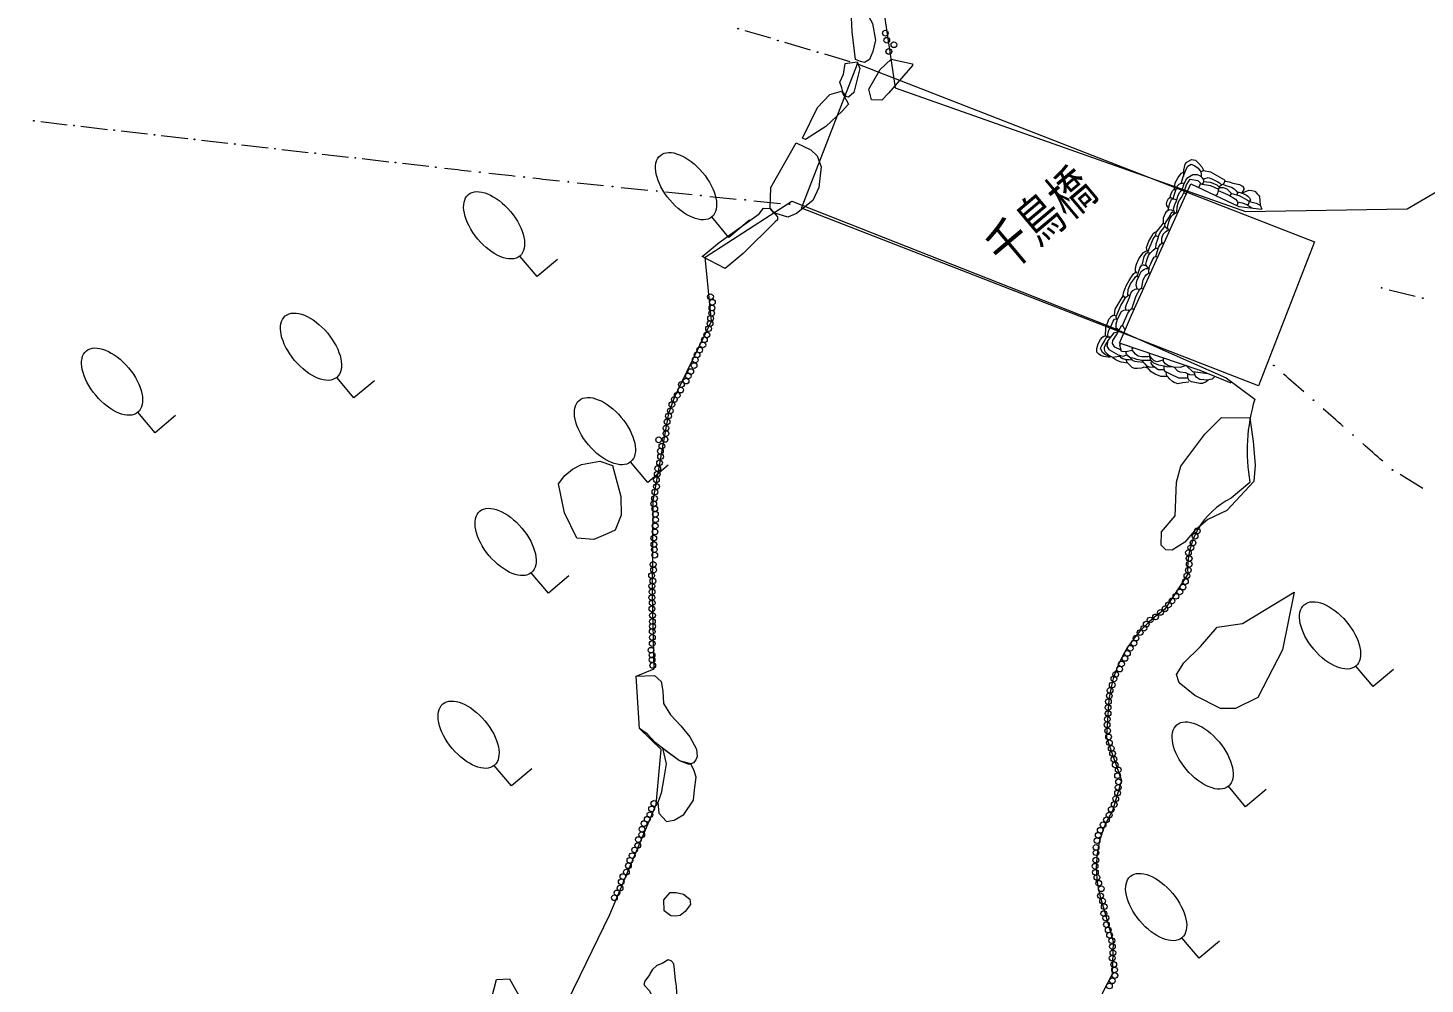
# Model space of a CAD drawing. Header units: metres. Extents: x -10443 to -4073, y -33280 to -26846.
# Drawn here: x -7939.33 to -7913.18, y -29702.25 to -29684.37 of the extents above; entities that cross this region are included whole.
import ezdxf
from ezdxf.enums import TextEntityAlignment as Align

# ---------------------------------------------------------------- set-up
doc = ezdxf.new("R2010")
doc.units = ezdxf.units.M
doc.header["$MEASUREMENT"] = 0
doc.linetypes.add('CONTINUOUS_1', pattern=[0])
doc.linetypes.add('CONTINUOUS_2', pattern=[0])
for name, color, linetype, lineweight in [('園路', 241, 'CONTINUOUS_2', 18), ('木', 254, 'CONTINUOUS_2', 18), ('木材', 241, 'CONTINUOUS_2', 18), ('構造物', 241, 'CONTINUOUS_2', 18), ('石', 241, 'CONTINUOUS_2', 18), ('護岸', 241, 'CONTINUOUS_2', 18)]:
    doc.layers.add(name, color=color, linetype=linetype, lineweight=lineweight)
doc.styles.add('MS Gothic', font='MS Gothic.ttf')

msp = doc.modelspace()

# ---------------------------------------------------------------- hatches: boundary and pattern name
at = {"layer": '園路', "linetype": 'CONTINUOUS_1', "lineweight": 18}
for points in [[(-7926.031, -29684.38, 1), (-7926.046, -29684.38, 1)], [(-7925.286, -29684.6, 1), (-7925.301, -29684.6, 1)], [(-7924.541, -29684.82, 1), (-7924.556, -29684.82, 1)], [(-7923.797, -29685.04, 1), (-7923.812, -29685.04, 1)], [(-7939.212, -29686.106, 1), (-7939.227, -29686.106, 1)], [(-7938.46, -29686.192, 1), (-7938.475, -29686.192, 1)], [(-7937.708, -29686.279, 1), (-7937.723, -29686.279, 1)], [(-7936.956, -29686.365, 1), (-7936.971, -29686.365, 1)], [(-7936.203, -29686.452, 1), (-7936.218, -29686.452, 1)], [(-7935.451, -29686.538, 1), (-7935.466, -29686.538, 1)], [(-7934.699, -29686.625, 1), (-7934.714, -29686.625, 1)], [(-7933.947, -29686.711, 1), (-7933.962, -29686.711, 1)], [(-7933.194, -29686.798, 1), (-7933.209, -29686.798, 1)], [(-7932.442, -29686.884, 1), (-7932.457, -29686.884, 1)], [(-7931.69, -29686.971, 1), (-7931.705, -29686.971, 1)], [(-7930.863, -29687.064, 1), (-7930.878, -29687.064, 1)], [(-7930.036, -29687.155, 1), (-7930.051, -29687.155, 1)], [(-7929.209, -29687.244, 1), (-7929.224, -29687.244, 1)], [(-7928.381, -29687.332, 1), (-7928.396, -29687.332, 1)], [(-7927.554, -29687.418, 1), (-7927.569, -29687.418, 1)], [(-7926.726, -29687.502, 1), (-7926.741, -29687.502, 1)], [(-7925.898, -29687.584, 1), (-7925.913, -29687.584, 1)], [(-7925.07, -29687.665, 1), (-7925.085, -29687.665, 1)], [(-7913.983, -29689.229, 1), (-7913.998, -29689.229, 1)], [(-7913.214, -29689.424, 1), (-7913.229, -29689.424, 1)], [(-7916.002, -29690.683, 1), (-7916.017, -29690.683, 1)], [(-7915.26, -29691.332, 1), (-7915.275, -29691.332, 1)], [(-7914.52, -29691.983, 1), (-7914.535, -29691.983, 1)], [(-7913.781, -29692.636, 1), (-7913.796, -29692.636, 1)]]:
    msp.add_hatch(color=241, dxfattribs=at).paths.add_polyline_path(points, flags=0)

# ---------------------------------------------------------------- linework, layer by layer
at = {"layer": '園路', "color": 1, "linetype": 'CONTINUOUS_1', "lineweight": 18}
for p, q in [((-7925.426, -29684.561), (-7925.906, -29684.419)), ((-7924.681, -29684.781), (-7925.161, -29684.639)), ((-7923.937, -29685.001), (-7924.416, -29684.859)), ((-7939.092, -29686.12), (-7938.595, -29686.178)), ((-7938.34, -29686.207), (-7937.843, -29686.264)), ((-7937.588, -29686.293), (-7937.091, -29686.351)), ((-7936.835, -29686.38), (-7936.339, -29686.437)), ((-7936.083, -29686.466), (-7935.586, -29686.524)), ((-7935.331, -29686.553), (-7934.834, -29686.61)), ((-7934.579, -29686.639), (-7934.082, -29686.697)), ((-7933.826, -29686.726), (-7933.33, -29686.783)), ((-7933.074, -29686.812), (-7932.577, -29686.87)), ((-7932.322, -29686.899), (-7931.825, -29686.956)), ((-7913.848, -29689.265), (-7913.363, -29689.388)), ((-7913.221, -29692.985), (-7913.647, -29692.723))]:
    msp.add_line(p, q, dxfattribs=at)
for centre in [(-7926.038, -29684.38), (-7925.293, -29684.6), (-7924.549, -29684.82), (-7923.804, -29685.04), (-7939.22, -29686.106), (-7938.468, -29686.192), (-7937.715, -29686.279), (-7936.963, -29686.365), (-7936.211, -29686.452), (-7935.459, -29686.538), (-7934.706, -29686.625), (-7933.954, -29686.711), (-7933.202, -29686.798), (-7932.45, -29686.884), (-7931.697, -29686.971), (-7930.871, -29687.064), (-7930.043, -29687.155), (-7929.216, -29687.244), (-7928.389, -29687.332), (-7927.561, -29687.418), (-7926.733, -29687.502), (-7925.905, -29687.584), (-7925.077, -29687.665), (-7913.99, -29689.229), (-7913.221, -29689.424), (-7916.01, -29690.683), (-7915.268, -29691.332), (-7914.527, -29691.983), (-7913.788, -29692.636)]:
    msp.add_circle(centre, 0.0075, dxfattribs=at)
for centre, start, end in [((-7887.669, -29298.956), 263.55064, 263.624), ((-7887.669, -29298.956), 263.67272, 263.74608), ((-7887.669, -29298.956), 263.79481, 263.86817), ((-7887.669, -29298.956), 263.91689, 263.99026), ((-7887.669, -29298.956), 264.03898, 264.11234), ((-7887.669, -29298.956), 264.16107, 264.23443), ((-7887.669, -29298.956), 264.28315, 264.35651), ((-7887.669, -29298.956), 264.40524, 264.4786), ((-8172.688, -29984.98), 48.79691, 48.87027), ((-8172.688, -29984.98), 48.65226, 48.72562), ((-8172.688, -29984.98), 48.5076, 48.58096)]:
    msp.add_arc(centre, 390.505, start, end, dxfattribs=at)
at = {"layer": '木', "color": 1, "linetype": 'CONTINUOUS_1', "lineweight": 18}
for p, q in [((-7926.208, -29688.285), (-7926.529, -29687.902)), ((-7925.825, -29687.963), (-7926.208, -29688.285)), ((-7929.8, -29689.017), (-7930.122, -29688.634)), ((-7929.417, -29688.696), (-7929.8, -29689.017)), ((-7933.228, -29691.287), (-7933.55, -29690.904)), ((-7932.845, -29690.966), (-7933.228, -29691.287)), ((-7936.951, -29691.941), (-7937.273, -29691.558)), ((-7936.568, -29691.619), (-7936.951, -29691.941)), ((-7927.728, -29692.868), (-7928.049, -29692.485)), ((-7927.344, -29692.546), (-7927.728, -29692.868)), ((-7929.586, -29694.941), (-7929.908, -29694.558)), ((-7929.203, -29694.619), (-7929.586, -29694.941)), ((-7914.153, -29696.69), (-7914.475, -29696.307)), ((-7913.77, -29696.368), (-7914.153, -29696.69)), ((-7930.28, -29698.546), (-7930.601, -29698.163)), ((-7929.896, -29698.225), (-7930.28, -29698.546)), ((-7916.539, -29698.937), (-7916.86, -29698.554)), ((-7916.155, -29698.615), (-7916.539, -29698.937)), ((-7917.409, -29701.771), (-7917.73, -29701.388)), ((-7917.026, -29701.45), (-7917.409, -29701.771))]:
    msp.add_line(p, q, dxfattribs=at)
for centre in [(-7927.011, -29687.327), (-7930.604, -29688.059), (-7934.032, -29690.33), (-7937.755, -29690.983), (-7928.531, -29691.91), (-7930.39, -29693.983), (-7914.957, -29695.732), (-7931.083, -29697.589), (-7917.342, -29697.979), (-7918.212, -29700.814)]:
    msp.add_ellipse(centre, major_axis=(-0.482, 0.575), ratio=0.533333, dxfattribs=at)
at = {"layer": '木材', "color": 4, "linetype": 'CONTINUOUS_2', "lineweight": 18}
for centre in [(-7923.281, -29684.465), (-7923.254, -29684.598), (-7923.121, -29684.681), (-7923.216, -29684.807), (-7926.554, -29689.396), (-7926.532, -29689.703), (-7926.527, -29689.606), (-7926.518, -29689.499), (-7926.562, -29689.897), (-7926.552, -29689.8), (-7926.668, -29690.201), (-7926.623, -29690.109), (-7926.589, -29689.993), (-7926.806, -29690.483), (-7926.757, -29690.392), (-7926.698, -29690.298), (-7926.862, -29690.684), (-7926.84, -29690.578), (-7927.01, -29690.973), (-7926.969, -29690.877), (-7926.924, -29690.796), (-7927.176, -29691.239), (-7927.113, -29691.142), (-7927.099, -29691.038), (-7927.306, -29691.528), (-7927.277, -29691.414), (-7927.231, -29691.316), (-7927.367, -29691.736), (-7927.34, -29691.627), (-7927.387, -29691.852), (-7927.387, -29691.956), (-7927.524, -29692.073), (-7927.492, -29692.285), (-7927.464, -29692.193), (-7927.406, -29692.066), (-7927.508, -29692.503), (-7927.489, -29692.388), (-7927.567, -29692.819), (-7927.551, -29692.715), (-7927.542, -29692.611), (-7927.595, -29693.049), (-7927.565, -29692.948), (-7927.616, -29693.27), (-7927.6, -29693.17), (-7927.597, -29693.363), (-7927.586, -29693.466), (-7927.583, -29693.567), (-7927.593, -29693.795), (-7927.59, -29693.683), (-7917.483, -29693.875), (-7917.441, -29693.776), (-7927.617, -29693.912), (-7927.614, -29694.032), (-7927.606, -29694.127), (-7917.563, -29694.091), (-7917.522, -29694), (-7927.627, -29694.404), (-7927.598, -29694.231), (-7917.608, -29694.185), (-7917.594, -29694.293), (-7917.592, -29694.399), (-7927.657, -29694.612), (-7927.619, -29694.507), (-7917.637, -29694.616), (-7917.61, -29694.512), (-7927.652, -29694.809), (-7927.648, -29694.919), (-7927.633, -29694.714), (-7917.768, -29694.918), (-7917.711, -29694.828), (-7917.664, -29694.724), (-7927.652, -29695.025), (-7927.645, -29695.125), (-7917.98, -29695.162), (-7917.916, -29695.087), (-7917.843, -29695.001), (-7927.65, -29695.235), (-7927.64, -29695.357), (-7918.324, -29695.443), (-7918.222, -29695.385), (-7918.131, -29695.302), (-7918.047, -29695.234), (-7927.645, -29695.66), (-7927.641, -29695.473), (-7927.64, -29695.562), (-7918.511, -29695.678), (-7918.443, -29695.599), (-7918.397, -29695.521), (-7927.645, -29695.885), (-7927.641, -29695.769), (-7918.696, -29695.972), (-7918.627, -29695.879), (-7918.589, -29695.781), (-7927.668, -29696.01), (-7927.648, -29696.099), (-7927.647, -29696.187), (-7918.797, -29696.163), (-7918.75, -29696.069), (-7927.635, -29696.294), (-7918.97, -29696.461), (-7918.896, -29696.362), (-7918.861, -29696.266), (-7919.075, -29696.761), (-7919.033, -29696.66), (-7919.003, -29696.546), (-7919.106, -29696.971), (-7919.089, -29696.862), (-7919.112, -29697.082), (-7919.111, -29697.192), (-7919.131, -29697.404), (-7919.126, -29697.301), (-7919.12, -29697.518), (-7919.102, -29697.63), (-7919.086, -29697.739), (-7919.053, -29697.845), (-7919.028, -29697.942), (-7919.003, -29698.048), (-7918.978, -29698.154), (-7918.921, -29698.249), (-7918.935, -29698.356), (-7918.923, -29698.576), (-7918.916, -29698.471), (-7918.968, -29698.788), (-7918.934, -29698.68), (-7927.689, -29699.087), (-7927.656, -29698.979), (-7927.613, -29698.877), (-7919.092, -29699.093), (-7919.053, -29698.987), (-7918.997, -29698.895), (-7927.836, -29699.358), (-7927.797, -29699.253), (-7927.738, -29699.171), (-7919.258, -29699.376), (-7919.206, -29699.276), (-7919.142, -29699.182), (-7927.904, -29699.552), (-7927.841, -29699.461), (-7919.318, -29699.572), (-7919.297, -29699.471), (-7928.02, -29699.852), (-7927.974, -29699.746), (-7927.915, -29699.663), (-7919.337, -29699.698), (-7919.338, -29699.797), (-7928.128, -29700.16), (-7928.09, -29700.042), (-7928.062, -29699.94), (-7919.356, -29700.05), (-7919.348, -29700.164), (-7919.341, -29699.936), (-7928.224, -29700.342), (-7928.194, -29700.244), (-7919.32, -29700.259), (-7919.286, -29700.369), (-7928.353, -29700.64), (-7928.304, -29700.55), (-7928.247, -29700.46), (-7919.254, -29700.604), (-7919.24, -29700.472), (-7919.214, -29700.702), (-7919.191, -29700.937), (-7919.184, -29700.807), (-7919.154, -29701.019), (-7919.143, -29701.141), (-7919.108, -29701.243), (-7919.083, -29701.34), (-7919.042, -29701.443), (-7919.03, -29701.553), (-7919.022, -29701.669), (-7919.035, -29701.769), (-7919.006, -29701.888), (-7918.991, -29701.991), (-7919.032, -29702.193), (-7918.985, -29702.094), (-7919.086, -29702.291)]:
    msp.add_circle(centre, 0.0535, dxfattribs=at)
at = {"layer": '石', "color": 4, "linetype": 'CONTINUOUS_2', "lineweight": 18, "flags": 128}
for points in [[(-7924.052, -29683.72), (-7923.8, -29683.768), (-7923.52, -29684.283), (-7923.467, -29684.593), (-7923.516, -29684.805), (-7923.575, -29684.958), (-7923.671, -29685.015), (-7923.747, -29684.995), (-7923.839, -29684.957), (-7923.905, -29684.442), (-7923.922, -29684.042), (-7924.001, -29683.905), (-7924.059, -29683.826)], [(-7924.033, -29685.03), (-7923.808, -29684.998), (-7923.758, -29685.124), (-7923.874, -29685.574), (-7923.973, -29685.662), (-7924.015, -29685.65), (-7924.075, -29685.562), (-7924.098, -29685.488), (-7924.13, -29685.38), (-7924.062, -29685.233)], [(-7923.225, -29685.589), (-7923.346, -29685.715), (-7923.541, -29685.711), (-7923.593, -29685.515), (-7923.381, -29685.146), (-7923.171, -29684.95), (-7922.776, -29685.041), (-7922.772, -29685.07)], [(-7924.832, -29686.429), (-7924.55, -29685.853), (-7924.32, -29685.614), (-7924.105, -29685.551), (-7923.969, -29685.795), (-7924.089, -29685.925), (-7924.397, -29686.21), (-7924.778, -29686.455)], [(-7925.941, -29688.587), (-7926.281, -29688.868), (-7926.708, -29688.645), (-7926.393, -29688.383), (-7925.641, -29687.843), (-7925.564, -29687.738), (-7925.438, -29687.746), (-7925.3, -29687.901), (-7925.303, -29687.957), (-7925.342, -29687.993)], [(-7918.118, -29694.046), (-7918.115, -29693.794), (-7917.855, -29693.492), (-7917.833, -29692.865), (-7917.748, -29692.567), (-7917.3, -29691.964), (-7916.987, -29691.655), (-7916.456, -29691.662), (-7916.397, -29692.102), (-7916.358, -29692.546), (-7916.385, -29692.855), (-7916.887, -29693.395), (-7917.245, -29693.565), (-7917.497, -29693.776), (-7917.678, -29693.988), (-7917.911, -29694.136), (-7918.034, -29694.132)], [(-7928.736, -29693.937), (-7929.055, -29693.914), (-7929.29, -29693.439), (-7929.4, -29692.896), (-7929.278, -29692.739), (-7929.139, -29692.623), (-7928.969, -29692.534), (-7928.628, -29692.475), (-7928.388, -29692.555), (-7928.231, -29693.132), (-7928.227, -29693.483), (-7928.336, -29693.764), (-7928.474, -29693.826)], [(-7927.133, -29698.079), (-7927.454, -29697.843), (-7927.385, -29698.134), (-7927.431, -29698.435), (-7927.475, -29698.681), (-7927.539, -29698.856), (-7927.519, -29699.057), (-7927.379, -29699.214), (-7927.232, -29699.187), (-7927.053, -29699.082), (-7926.872, -29698.817), (-7926.853, -29698.619), (-7926.821, -29698.387), (-7926.857, -29698.268), (-7926.922, -29698.134)], [(-7927.422, -29700.886), (-7927.426, -29700.679), (-7927.308, -29700.54), (-7927.197, -29700.543), (-7927.057, -29700.575), (-7926.94, -29700.667), (-7926.931, -29700.764), (-7927.03, -29700.896), (-7927.12, -29700.971), (-7927.216, -29700.983), (-7927.298, -29700.976)]]:
    msp.add_lwpolyline(points, close=True, dxfattribs=at)
for points in [[(-7924.948, -29686.519), (-7924.677, -29686.65), (-7924.56, -29686.761), (-7924.48, -29686.963), (-7924.524, -29687.352), (-7924.639, -29687.593), (-7924.942, -29687.837), (-7925.106, -29687.904), (-7925.366, -29687.826), (-7925.438, -29687.746), (-7925.427, -29687.354), (-7924.948, -29686.519)], [(-7917.746, -29687.275), (-7917.698, -29687.134), (-7917.652, -29687.006), (-7917.62, -29686.952), (-7917.558, -29686.918), (-7917.485, -29686.945), (-7917.427, -29686.989), (-7917.374, -29687.062), (-7917.367, -29687.101), (-7917.37, -29687.15)], [(-7917.697, -29687.144), (-7917.697, -29687.025), (-7917.668, -29686.913), (-7917.635, -29686.877), (-7917.551, -29686.831), (-7917.477, -29686.843), (-7917.42, -29686.896), (-7917.359, -29686.965), (-7917.334, -29687.015), (-7917.324, -29687.036)], [(-7917.374, -29687.058), (-7917.324, -29687.035), (-7917.192, -29687.058), (-7916.931, -29687.206), (-7916.924, -29687.226), (-7916.943, -29687.275), (-7916.955, -29687.285)], [(-7916.811, -29691.013), (-7917.386, -29690.775), (-7918.896, -29690.265), (-7918.671, -29689.741), (-7917.561, -29687.284), (-7916.662, -29687.705), (-7916.237, -29687.755)], [(-7917.887, -29687.563), (-7917.882, -29687.516), (-7917.858, -29687.442), (-7917.829, -29687.364), (-7917.819, -29687.324), (-7917.784, -29687.287), (-7917.759, -29687.278), (-7917.682, -29687.263)], [(-7917.871, -29687.392), (-7917.859, -29687.267), (-7917.803, -29687.167), (-7917.77, -29687.12), (-7917.736, -29687.084), (-7917.697, -29687.058)], [(-7917.735, -29687.401), (-7917.714, -29687.36), (-7917.695, -29687.298), (-7917.655, -29687.213), (-7917.622, -29687.168), (-7917.527, -29687.111), (-7917.447, -29687.109), (-7917.39, -29687.132), (-7917.35, -29687.169), (-7917.323, -29687.208), (-7917.331, -29687.272), (-7917.355, -29687.288)], [(-7917.693, -29687.455), (-7917.645, -29687.304), (-7917.574, -29687.196), (-7917.435, -29687.221), (-7917.387, -29687.266), (-7917.394, -29687.307), (-7917.417, -29687.352)], [(-7917.389, -29687.282), (-7917.197, -29687.316), (-7917.042, -29687.383), (-7917.071, -29687.482), (-7917.092, -29687.504)], [(-7917.327, -29687.24), (-7917.2, -29687.253), (-7917.122, -29687.281), (-7917.074, -29687.302), (-7917.024, -29687.355)], [(-7917.319, -29687.187), (-7917.239, -29687.168), (-7917.167, -29687.192), (-7917.097, -29687.225), (-7917.058, -29687.249), (-7917.029, -29687.266), (-7916.989, -29687.302)], [(-7917.036, -29687.338), (-7916.97, -29687.288), (-7916.89, -29687.323), (-7916.803, -29687.344), (-7916.749, -29687.379), (-7916.716, -29687.414), (-7916.681, -29687.455)], [(-7916.921, -29687.234), (-7916.845, -29687.244), (-7916.777, -29687.269), (-7916.655, -29687.296), (-7916.597, -29687.325), (-7916.566, -29687.377), (-7916.606, -29687.453)], [(-7917.978, -29687.731), (-7918.01, -29687.687), (-7918.019, -29687.66), (-7918.004, -29687.608), (-7917.982, -29687.56), (-7917.959, -29687.542), (-7917.936, -29687.542), (-7917.918, -29687.545), (-7917.894, -29687.564)], [(-7917.944, -29687.54), (-7917.941, -29687.502), (-7917.918, -29687.442), (-7917.904, -29687.417), (-7917.886, -29687.395), (-7917.866, -29687.392), (-7917.839, -29687.391)], [(-7917.861, -29687.834), (-7917.884, -29687.785), (-7917.889, -29687.749), (-7917.864, -29687.669), (-7917.834, -29687.601), (-7917.806, -29687.514), (-7917.773, -29687.447), (-7917.741, -29687.412), (-7917.735, -29687.4), (-7917.677, -29687.405)], [(-7917.824, -29687.814), (-7917.821, -29687.716), (-7917.791, -29687.623), (-7917.768, -29687.575), (-7917.736, -29687.537), (-7917.692, -29687.452), (-7917.659, -29687.462), (-7917.651, -29687.484)], [(-7917.049, -29687.38), (-7917.02, -29687.355), (-7916.958, -29687.352), (-7916.886, -29687.38), (-7916.798, -29687.47)], [(-7917.049, -29687.406), (-7916.877, -29687.481), (-7916.777, -29687.538), (-7916.729, -29687.569), (-7916.695, -29687.61), (-7916.684, -29687.643), (-7916.702, -29687.687)], [(-7916.833, -29687.506), (-7916.793, -29687.465), (-7916.662, -29687.503)], [(-7916.705, -29687.491), (-7916.669, -29687.437), (-7916.658, -29687.439), (-7916.582, -29687.466), (-7916.519, -29687.493), (-7916.494, -29687.512), (-7916.463, -29687.545), (-7916.448, -29687.582), (-7916.463, -29687.612)], [(-7916.659, -29687.504), (-7916.501, -29687.59), (-7916.462, -29687.614)], [(-7916.612, -29687.456), (-7916.475, -29687.399), (-7916.418, -29687.406), (-7916.363, -29687.423), (-7916.322, -29687.468), (-7916.294, -29687.498), (-7916.278, -29687.521), (-7916.268, -29687.68)], [(-7918.075, -29688.022), (-7918.077, -29687.918), (-7918.04, -29687.834), (-7918.011, -29687.794), (-7917.987, -29687.774), (-7917.951, -29687.763), (-7917.884, -29687.786)], [(-7917.867, -29687.838), (-7917.911, -29687.815), (-7917.922, -29687.821), (-7917.971, -29687.903), (-7918.028, -29687.994), (-7918.039, -29688.013), (-7918.054, -29688.048), (-7918.05, -29688.079), (-7918.036, -29688.097), (-7918.013, -29688.12), (-7918.005, -29688.127)], [(-7917.956, -29688.158), (-7917.981, -29688.144), (-7917.998, -29688.103), (-7917.974, -29687.994), (-7917.957, -29687.941), (-7917.927, -29687.89), (-7917.892, -29687.858), (-7917.853, -29687.828), (-7917.814, -29687.809)], [(-7917.988, -29687.774), (-7917.955, -29687.643), (-7917.934, -29687.593), (-7917.924, -29687.572), (-7917.893, -29687.564), (-7917.864, -29687.572), (-7917.828, -29687.585)], [(-7916.688, -29687.618), (-7916.599, -29687.64), (-7916.512, -29687.669), (-7916.42, -29687.734)], [(-7916.491, -29687.682), (-7916.464, -29687.614), (-7916.34, -29687.647), (-7916.268, -29687.68), (-7916.236, -29687.756)], [(-7918.227, -29688.257), (-7918.208, -29688.18), (-7918.168, -29688.139), (-7918.124, -29688.084), (-7918.096, -29688.042), (-7918.079, -29688.025), (-7918.06, -29688.021), (-7918.047, -29688.032)], [(-7918.221, -29688.493), (-7918.213, -29688.408), (-7918.179, -29688.32), (-7918.16, -29688.25), (-7918.129, -29688.182), (-7918.096, -29688.135), (-7918.05, -29688.084)], [(-7918.382, -29688.536), (-7918.392, -29688.477), (-7918.349, -29688.359), (-7918.313, -29688.294), (-7918.28, -29688.243), (-7918.266, -29688.213), (-7918.246, -29688.193), (-7918.221, -29688.183), (-7918.212, -29688.181)], [(-7918.36, -29688.567), (-7918.361, -29688.545), (-7918.265, -29688.31), (-7918.231, -29688.26), (-7918.228, -29688.257), (-7918.206, -29688.258), (-7918.166, -29688.274)], [(-7918.216, -29688.64), (-7918.166, -29688.474), (-7918.131, -29688.41), (-7918.099, -29688.391), (-7918.061, -29688.392), (-7918.104, -29688.392), (-7918.105, -29688.297), (-7918.079, -29688.223), (-7918.039, -29688.184), (-7917.983, -29688.139)], [(-7918.568, -29688.957), (-7918.596, -29688.918), (-7918.6, -29688.858), (-7918.578, -29688.785), (-7918.534, -29688.684), (-7918.48, -29688.607), (-7918.45, -29688.569), (-7918.43, -29688.556), (-7918.408, -29688.545), (-7918.384, -29688.537), (-7918.362, -29688.545)], [(-7918.47, -29688.78), (-7918.437, -29688.645), (-7918.39, -29688.581), (-7918.365, -29688.566), (-7918.322, -29688.573), (-7918.317, -29688.572)], [(-7918.354, -29688.869), (-7918.386, -29688.831), (-7918.408, -29688.787), (-7918.394, -29688.736), (-7918.381, -29688.693), (-7918.355, -29688.626), (-7918.332, -29688.589), (-7918.269, -29688.522), (-7918.233, -29688.495), (-7918.202, -29688.488), (-7918.173, -29688.497)], [(-7918.568, -29689.248), (-7918.588, -29689.181), (-7918.583, -29689.134), (-7918.565, -29689.082), (-7918.545, -29689.033), (-7918.514, -29688.963), (-7918.49, -29688.926), (-7918.459, -29688.897), (-7918.431, -29688.878), (-7918.396, -29688.869), (-7918.373, -29688.867), (-7918.343, -29688.87), (-7918.343, -29688.873)], [(-7918.565, -29689.008), (-7918.515, -29688.859), (-7918.48, -29688.797), (-7918.442, -29688.801), (-7918.396, -29688.818)], [(-7918.352, -29688.948), (-7918.34, -29688.842), (-7918.314, -29688.778), (-7918.284, -29688.716), (-7918.247, -29688.655), (-7918.225, -29688.645), (-7918.205, -29688.643), (-7918.179, -29688.652), (-7918.18, -29688.654)], [(-7918.792, -29689.416), (-7918.83, -29689.373), (-7918.825, -29689.32), (-7918.799, -29689.254), (-7918.766, -29689.18), (-7918.717, -29689.089), (-7918.689, -29689.041), (-7918.664, -29689.004), (-7918.635, -29688.969), (-7918.605, -29688.941), (-7918.589, -29688.927)], [(-7918.701, -29689.382), (-7918.742, -29689.358), (-7918.738, -29689.26), (-7918.693, -29689.157), (-7918.62, -29689.054), (-7918.598, -29689.023), (-7918.575, -29689.003), (-7918.54, -29689.021)], [(-7918.48, -29689.231), (-7918.47, -29689.151), (-7918.455, -29689.077), (-7918.427, -29689.025), (-7918.397, -29688.987), (-7918.358, -29688.953), (-7918.329, -29688.947), (-7918.316, -29688.955)], [(-7918.991, -29689.739), (-7918.98, -29689.63), (-7918.83, -29689.377)], [(-7918.957, -29689.806), (-7918.958, -29689.765), (-7918.874, -29689.558), (-7918.781, -29689.401), (-7918.731, -29689.364)], [(-7918.776, -29689.644), (-7918.784, -29689.605), (-7918.767, -29689.539), (-7918.712, -29689.412), (-7918.684, -29689.332), (-7918.65, -29689.282), (-7918.606, -29689.254), (-7918.565, -29689.248), (-7918.535, -29689.254), (-7918.523, -29689.261)], [(-7918.668, -29689.624), (-7918.589, -29689.377), (-7918.519, -29689.255), (-7918.491, -29689.238), (-7918.449, -29689.25)], [(-7918.903, -29690.027), (-7918.961, -29689.981), (-7918.961, -29689.903), (-7918.934, -29689.813), (-7918.859, -29689.672), (-7918.814, -29689.645), (-7918.737, -29689.642), (-7918.71, -29689.662)], [(-7918.844, -29689.936), (-7918.74, -29689.705), (-7918.689, -29689.631), (-7918.651, -29689.619), (-7918.622, -29689.633)], [(-7919.162, -29690.129), (-7919.154, -29689.971), (-7919.113, -29689.855), (-7919.095, -29689.815), (-7919.048, -29689.762), (-7919.017, -29689.742), (-7918.981, -29689.747), (-7918.966, -29689.758), (-7918.96, -29689.764)], [(-7919.111, -29690.145), (-7919.117, -29690.102), (-7919.106, -29690.048), (-7919.083, -29689.994), (-7919.057, -29689.939), (-7919.017, -29689.852), (-7918.991, -29689.816), (-7918.965, -29689.808), (-7918.943, -29689.814), (-7918.936, -29689.818)], [(-7919.074, -29690.53), (-7919.192, -29690.514), (-7919.248, -29690.492), (-7919.291, -29690.464), (-7919.323, -29690.434), (-7919.324, -29690.364), (-7919.297, -29690.278), (-7919.251, -29690.195), (-7919.216, -29690.153), (-7919.19, -29690.131), (-7919.155, -29690.128), (-7919.121, -29690.146)], [(-7919.079, -29690.513), (-7919.16, -29690.485), (-7919.219, -29690.442), (-7919.256, -29690.36), (-7919.231, -29690.307), (-7919.177, -29690.224), (-7919.156, -29690.173), (-7919.125, -29690.146), (-7919.087, -29690.144), (-7919.067, -29690.15), (-7919.065, -29690.147)], [(-7919.005, -29690.069), (-7919.118, -29690.216), (-7919.133, -29690.322), (-7919.1, -29690.38), (-7918.924, -29690.484), (-7918.838, -29690.505), (-7918.811, -29690.499), (-7918.766, -29690.485)], [(-7918.865, -29690.394), (-7918.988, -29690.337), (-7919.03, -29690.269), (-7919.024, -29690.213), (-7918.956, -29690.11), (-7918.854, -29689.93), (-7918.834, -29689.941), (-7918.794, -29690.027)], [(-7919.005, -29690.069), (-7918.913, -29690.046)], [(-7918.888, -29690.515), (-7918.95, -29690.522), (-7919.019, -29690.531), (-7919.067, -29690.516), (-7919.102, -29690.49), (-7919.139, -29690.452), (-7919.165, -29690.425), (-7919.179, -29690.378), (-7919.179, -29690.338), (-7919.167, -29690.307), (-7919.137, -29690.255), (-7919.118, -29690.22)], [(-7918.658, -29690.4), (-7918.781, -29690.424), (-7918.859, -29690.418), (-7918.889, -29690.3), (-7918.875, -29690.273)], [(-7918.303, -29690.59), (-7918.483, -29690.587), (-7918.572, -29690.569), (-7918.626, -29690.552), (-7918.703, -29690.53), (-7918.745, -29690.499), (-7918.769, -29690.471), (-7918.778, -29690.424)], [(-7918.323, -29690.511), (-7918.377, -29690.522), (-7918.483, -29690.523), (-7918.547, -29690.509), (-7918.6, -29690.469), (-7918.655, -29690.404), (-7918.661, -29690.367), (-7918.644, -29690.35)], [(-7918.742, -29690.636), (-7918.864, -29690.617), (-7918.92, -29690.601), (-7918.981, -29690.573), (-7919.013, -29690.545), (-7919.026, -29690.529)], [(-7918.653, -29690.584), (-7918.726, -29690.578), (-7918.776, -29690.574), (-7918.808, -29690.563), (-7918.835, -29690.556), (-7918.864, -29690.538), (-7918.888, -29690.514), (-7918.897, -29690.491)], [(-7918.367, -29690.73), (-7918.444, -29690.713), (-7918.489, -29690.73), (-7918.563, -29690.737), (-7918.618, -29690.736), (-7918.662, -29690.719), (-7918.755, -29690.623), (-7918.775, -29690.574)], [(-7918.449, -29690.625), (-7918.565, -29690.611), (-7918.61, -29690.61), (-7918.645, -29690.593), (-7918.672, -29690.563), (-7918.69, -29690.534)], [(-7918.481, -29690.587), (-7918.426, -29690.652), (-7918.393, -29690.688), (-7918.345, -29690.704), (-7918.31, -29690.712), (-7918.247, -29690.706)], [(-7918, -29690.887), (-7918.122, -29690.891), (-7918.229, -29690.847), (-7918.303, -29690.798), (-7918.341, -29690.759), (-7918.372, -29690.722), (-7918.391, -29690.691)], [(-7918.339, -29690.514), (-7918.317, -29690.575), (-7918.262, -29690.632), (-7918.169, -29690.672), (-7918.063, -29690.688), (-7918.004, -29690.704), (-7917.92, -29690.703)], [(-7917.239, -29690.836), (-7917.525, -29690.803), (-7917.646, -29690.687), (-7917.652, -29690.685), (-7917.762, -29690.722), (-7917.887, -29690.713), (-7917.992, -29690.681), (-7918.039, -29690.648), (-7918.073, -29690.606), (-7918.072, -29690.544), (-7918.078, -29690.583), (-7918.198, -29690.613), (-7918.251, -29690.594), (-7918.292, -29690.554), (-7918.33, -29690.501), (-7918.335, -29690.455)], [(-7918.065, -29690.762), (-7918.172, -29690.762), (-7918.266, -29690.693), (-7918.282, -29690.673), (-7918.303, -29690.636), (-7918.3, -29690.593)], [(-7917.62, -29690.92), (-7917.787, -29690.917), (-7917.928, -29690.853), (-7918.045, -29690.796), (-7918.063, -29690.765), (-7918.064, -29690.688)], [(-7917.6, -29690.992), (-7917.713, -29691.005), (-7917.805, -29691.024), (-7917.874, -29691), (-7917.907, -29690.983), (-7917.961, -29690.933), (-7917.984, -29690.906), (-7918.003, -29690.883), (-7918.02, -29690.854), (-7918.022, -29690.807)], [(-7917.486, -29690.861), (-7917.583, -29690.857), (-7917.656, -29690.817), (-7917.762, -29690.808), (-7917.805, -29690.791), (-7917.877, -29690.714)], [(-7917.238, -29690.957), (-7917.273, -29690.986), (-7917.345, -29691.017), (-7917.394, -29691.018), (-7917.551, -29690.99), (-7917.597, -29690.964), (-7917.62, -29690.914), (-7917.621, -29690.884), (-7917.617, -29690.838)], [(-7917.504, -29690.805), (-7917.476, -29690.889), (-7917.393, -29690.937), (-7917.318, -29690.945), (-7917.246, -29690.949), (-7917.203, -29690.939), (-7917.16, -29690.93), (-7917.116, -29690.887)], [(-7917.831, -29696.461), (-7917.691, -29696.248), (-7917.384, -29695.942), (-7917.071, -29695.576), (-7916.596, -29695.511), (-7915.629, -29694.923), (-7915.845, -29696.001), (-7916.308, -29696.891), (-7916.728, -29697.102), (-7917.009, -29697.099), (-7917.49, -29696.858), (-7917.78, -29696.617), (-7917.831, -29696.461)], [(-7927.943, -29696.497), (-7927.601, -29696.483), (-7927.477, -29696.597), (-7927.448, -29696.773), (-7927.434, -29697.006), (-7927.304, -29697.215), (-7927.11, -29697.425), (-7926.94, -29697.627), (-7926.818, -29697.86), (-7926.801, -29697.996), (-7926.83, -29698.061), (-7926.875, -29698.117), (-7926.951, -29698.145), (-7927.133, -29698.079), (-7927.365, -29697.911), (-7927.592, -29697.738), (-7927.74, -29697.572), (-7927.88, -29697.471)], [(-7927.799, -29702.263), (-7927.792, -29702.283), (-7927.696, -29702.381), (-7927.672, -29702.437), (-7927.675, -29702.509), (-7927.6, -29702.604), (-7927.536, -29702.655), (-7927.452, -29702.713), (-7927.293, -29702.667), (-7927.196, -29702.532), (-7927.183, -29702.41), (-7927.191, -29702.294), (-7927.208, -29702.184), (-7927.227, -29701.99), (-7927.241, -29701.877), (-7927.292, -29701.823), (-7927.348, -29701.804), (-7927.457, -29701.867), (-7927.558, -29701.91), (-7927.639, -29701.985), (-7927.682, -29702.051), (-7927.693, -29702.084), (-7927.784, -29702.203), (-7927.799, -29702.263)], [(-7930.307, -29703.038), (-7930.516, -29702.996), (-7930.573, -29702.816), (-7930.647, -29702.506), (-7930.557, -29702.171), (-7930.316, -29702.155), (-7930.142, -29702.47), (-7930.046, -29702.697), (-7930.026, -29702.829)]]:
    msp.add_lwpolyline(points, dxfattribs=at)
at = {"layer": '護岸', "color": 1, "lineweight": 18, "flags": 128}
for points in [[(-7868.595, -29568.482, 0.029871), (-7869, -29568.531), (-7869.249, -29568.965, -0.04263), (-7869.389, -29569.279), (-7870.132, -29569.822), (-7870.505, -29569.965), (-7871.156, -29570.005), (-7871.545, -29570.011), (-7872.673, -29569.516, 0.064147), (-7873.074, -29569.335), (-7873.355, -29569.013), (-7873.96, -29568.832), (-7875.508, -29568.368), (-7875.775, -29568.37), (-7875.905, -29568.4), (-7876.185, -29568.196), (-7876.919, -29567.952, 0.030306), (-7877.59, -29567.752), (-7877.98, -29567.699), (-7878.845, -29567.87), (-7880.679, -29568.479), (-7881.065, -29568.744, 0.013808), (-7882.353, -29570.475), (-7882.401, -29570.802), (-7882.751, -29570.921), (-7882.99, -29571.424), (-7884.185, -29572.877, -0.002837), (-7885.309, -29574.665), (-7885.362, -29575.66), (-7886.078, -29575.821), (-7887.497, -29577.832), (-7887.514, -29578.613), (-7888.219, -29578.815), (-7888.535, -29579.252), (-7891.771, -29583.877), (-7893.482, -29586.409), (-7893.717, -29586.803), (-7894.095, -29587.453, 0.206193), (-7894.605, -29589.277), (-7895.828, -29589.915), (-7897.406, -29591.306), (-7897.614, -29591.795), (-7898.13, -29591.726), (-7898.9, -29592.336), (-7899.604, -29593.04), (-7900.335, -29593.024), (-7900.62, -29592.641), (-7902.301, -29592.418), (-7904.072, -29592.463), (-7904.936, -29592.375), (-7906.598, -29591.238), (-7908.054, -29589.857), (-7909.406, -29587.434), (-7910.178, -29586.632), (-7910.6, -29585.943), (-7911.814, -29584.8), (-7916.79, -29587.316), (-7916.016, -29588.494), (-7915.934, -29590.292), (-7914.872, -29592.029), (-7913.061, -29593.219), (-7913.442, -29594.019), (-7913.509, -29594.078), (-7913.613, -29594.394), (-7913.565, -29595.065), (-7913.482, -29595.601), (-7913.547, -29595.7), (-7913.533, -29595.937), (-7913.317, -29596.478), (-7913.19, -29596.987), (-7913.061, -29597.154), (-7912.949, -29597.287), (-7912.882, -29597.338), (-7912.825, -29597.345), (-7912.698, -29597.361), (-7912.758, -29597.771), (-7912.423, -29597.828), (-7912.333, -29598.266), (-7912, -29598.823), (-7911.677, -29599.318), (-7911.311, -29599.643), (-7910.991, -29599.677), (-7910.774, -29599.904), (-7910.044, -29601.105), (-7909.642, -29601.555), (-7909.178, -29602.507), (-7908.906, -29603.458), (-7908.611, -29605.234), (-7908.705, -29606.122, -0.05449), (-7908.828, -29606.758), (-7908.629, -29607.301), (-7908.253, -29607.77), (-7907.925, -29608.423), (-7907.795, -29608.769), (-7907.855, -29609.17), (-7908.086, -29610.002), (-7908.431, -29611.685), (-7908.655, -29612.797), (-7909.604, -29614.611), (-7910.291, -29615.384), (-7911.898, -29616.456), (-7912.989, -29616.978), (-7913.477, -29617.263), (-7914.09, -29617.692), (-7915.816, -29618.29), (-7915.771, -29618.435), (-7916.471, -29618.72), (-7917.178, -29618.875), (-7917.797, -29619.414), (-7919.295, -29620.042), (-7920.532, -29620.694), (-7920.927, -29620.718), (-7921.882, -29621.144), (-7923.4, -29621.284), (-7923.971, -29621.249), (-7924.141, -29621.351), (-7924.832, -29621.747), (-7925.115, -29622.009), (-7925.848, -29622.592), (-7926.118, -29622.655), (-7926.754, -29623.193), (-7927.5, -29623.724), (-7928.092, -29623.973), (-7928.606, -29624.026), (-7929.321, -29624.217, 0.053336), (-7931.424, -29624.537), (-7933.012, -29624.865), (-7933.285, -29625.015), (-7934.365, -29625.551), (-7935.398, -29626.309), (-7935.65, -29626.451, 0.163573), (-7938.102, -29627.144), (-7938.829, -29628.02), (-7939.263, -29628.198), (-7939.862, -29628.126), (-7940.125, -29628.256), (-7941.298, -29629.283), (-7942.749, -29630.051), (-7943.527, -29630.868), (-7944.692, -29632), (-7945.383, -29632.603), (-7945.793, -29633.115), (-7946.393, -29633.457), (-7946.97, -29633.638, -0.199454), (-7947.741, -29634.206), (-7948.46, -29635.048), (-7948.602, -29635.406), (-7948.893, -29635.706), (-7949.142, -29635.949), (-7949.885, -29636.555, 0.147138), (-7950.689, -29638.074), (-7950.691, -29638.689), (-7950.564, -29639.352), (-7950.267, -29640.52, 0.108193), (-7949.829, -29641.537), (-7949.193, -29642.096), (-7948.405, -29642.587), (-7947.553, -29642.982), (-7946.674, -29643.31), (-7944.194, -29644.268), (-7943.745, -29644.369), (-7940.903, -29645.181), (-7939.992, -29645.245), (-7937.726, -29645.657, -0.124988), (-7935.685, -29646.613), (-7934.915, -29647.398, 0.084508), (-7933.94, -29647.892), (-7933.328, -29648.101), (-7932.524, -29648.139, -0.048677), (-7931.991, -29648.065), (-7931.451, -29648.326), (-7930.916, -29648.63), (-7930.522, -29648.843), (-7928.945, -29649.268), (-7927.522, -29649.836, -0.110064), (-7926.338, -29650.654), (-7925.989, -29651.305), (-7925.701, -29651.686), (-7925.511, -29652.01), (-7925.158, -29652.304), (-7924.193, -29652.894), (-7924.219, -29653.507), (-7924.062, -29654.081, -0.097033), (-7922.892, -29655.401), (-7922.527, -29655.905), (-7922.135, -29657.185), (-7922.006, -29657.69), (-7921.808, -29657.834), (-7921.437, -29658.518), (-7921.443, -29659.922), (-7921.759, -29660.076), (-7922.195, -29660.563), (-7922.384, -29661.084, 0.533567), (-7923.201, -29662.506), (-7923.376, -29663.201, 0.085308), (-7922.439, -29665.71), (-7921.618, -29667.041), (-7921.489, -29667.614), (-7921.469, -29668.344, 0.243514), (-7920.76, -29670.341), (-7920.185, -29670.913), (-7919.95, -29671.439), (-7920.021, -29671.625), (-7920.105, -29671.852), (-7920.023, -29672.135), (-7919.806, -29672.437), (-7919.311, -29672.994), (-7919.182, -29673.604), (-7919.411, -29673.791), (-7919.434, -29674.397), (-7919.204, -29674.893), (-7919.03, -29675.386), (-7918.942, -29675.742), (-7918.933, -29676.08), (-7919.068, -29676.251), (-7919.33, -29676.53), (-7919.912, -29676.68), (-7920.392, -29676.963), (-7920.372, -29677.429), (-7919.855, -29678.597), (-7920.012, -29679.811), (-7920.531, -29680.277), (-7920.917, -29680.297), (-7921.286, -29680.552), (-7921.108, -29681.074), (-7922.042, -29681.277), (-7922.355, -29681.36), (-7922.563, -29681.782), (-7922.751, -29681.932), (-7922.86, -29682.066), (-7922.973, -29682.23), (-7923.031, -29682.344), (-7923.185, -29682.626), (-7923.395, -29683.469), (-7923.095, -29685.49), (-7916.539, -29687.802), (-7913.516, -29687.753), (-7911.157, -29686.371), (-7911.279, -29685.962), (-7910.545, -29685.223), (-7908.812, -29684.26), (-7907.921, -29683.844), (-7907.087, -29682.99), (-7905.832, -29682.29), (-7904.774, -29681.922), (-7904.395, -29682.167), (-7903.299, -29681.457), (-7903.231, -29680.751), (-7901.99, -29679.867), (-7901.136, -29680.022), (-7900.382, -29679.73), (-7899.461, -29679.076), (-7899.379, -29678.921), (-7898.782, -29677.995), (-7897.185, -29676.938), (-7895.135, -29675.353), (-7894.717, -29675.28), (-7894.011, -29675.512), (-7893.347, -29675.093), (-7892.837, -29674.539), (-7892.975, -29673.592), (-7892.134, -29672.842), (-7891.448, -29672.559), (-7890.771, -29672.914), (-7889.835, -29672.214), (-7889.475, -29671.951), (-7889.218, -29672.022), (-7888.378, -29671.306), (-7888.28, -29670.967), (-7887.467, -29670.227), (-7887.01, -29670.025), (-7886.139, -29669.179), (-7885.765, -29669.055), (-7885.035, -29669.415), (-7884.652, -29670.002), (-7884.636, -29670.316), (-7884.078, -29670.497), (-7883.837, -29669.538), (-7882.829, -29669.712), (-7882.545, -29670.615), (-7882.24, -29671.171), (-7881.469, -29671.242), (-7881.084, -29670.563), (-7878.781, -29672.073), (-7878.558, -29672.422), (-7878.053, -29672.591), (-7877.551, -29672.509), (-7876.56, -29672.632), (-7875.947, -29672.898), (-7875.621, -29673.35), (-7875.117, -29674.048), (-7872.773, -29675.256), (-7872.601, -29674.979), (-7871.969, -29675.194), (-7871.617, -29675.47), (-7871.356, -29675.834), (-7871.034, -29676.148), (-7870.958, -29676.236), (-7870.426, -29676.832), (-7870.154, -29677.027), (-7870.019, -29677.04), (-7869.869, -29677.193), (-7869.571, -29677.512), (-7868.191, -29679.01), (-7867.21, -29679.786), (-7867.005, -29679.854), (-7865.934, -29680.409), (-7865.579, -29680.426), (-7864.921, -29680.318), (-7864.518, -29680.075, -0.071739), (-7862.92, -29679.538), (-7862.284, -29680.116), (-7861.189, -29680.086), (-7860.614, -29679.769), (-7860.712, -29679.142), (-7861.785, -29678.561), (-7861.657, -29678.144), (-7861.103, -29677.588, -0.005668), (-7859.653, -29676.139), (-7858.794, -29675.252), (-7858.254, -29675.455), (-7857.938, -29675.311), (-7857.404, -29674.768), (-7857.243, -29674.433), (-7856.678, -29674.228), (-7856.161, -29673.821), (-7855.804, -29673.395, -0.003363), (-7855.766, -29673.156), (-7855.921, -29672.879), (-7854.648, -29671.906), (-7853.483, -29671.023), (-7852.471, -29670.394), (-7851.622, -29670.049, 0.029878), (-7850.291, -29669.661), (-7848.85, -29669.255), (-7846.634, -29668.219), (-7845.954, -29667.845), (-7844.841, -29667.435), (-7844.615, -29667.464), (-7844.38, -29668.058), (-7843.98, -29668.622), (-7843.185, -29668.324), (-7842.136, -29667.493), (-7840.605, -29665.862), (-7838.338, -29662.988), (-7838.406, -29662.436, -0.258163), (-7838.793, -29660.393), (-7838.51, -29659.785), (-7838.069, -29658.974, 0.065209), (-7836.912, -29656.279), (-7836.659, -29655.464), (-7835.98, -29654.094), (-7835.353, -29653.05), (-7834.473, -29652.183), (-7834.874, -29651.647), (-7834.426, -29650.698), (-7834.252, -29650.193), (-7833.957, -29649.645), (-7833.855, -29648.665), (-7833.486, -29647.977), (-7832.559, -29646.625), (-7832.129, -29645.714), (-7831.769, -29645.692), (-7831.368, -29645.248), (-7831.063, -29644.96), (-7831.124, -29644.608), (-7831.31, -29644.602), (-7833.187, -29642.596, -0.287103), (-7833.729, -29640.253), (-7833.476, -29639.432), (-7833.301, -29639.16), (-7832.547, -29638.373), (-7832.437, -29637.964), (-7832.176, -29637.805), (-7832.094, -29637.533), (-7831.953, -29637.387), (-7831.739, -29637.277), (-7830.787, -29636.918), (-7830.673, -29636.982), (-7830.557, -29637.032), (-7830.206, -29636.642), (-7829.576, -29636.514), (-7829.231, -29636.384), (-7828.961, -29636.243), (-7828.462, -29636.267), (-7828.307, -29636.149), (-7827.96, -29635.774), (-7827.44, -29635.529), (-7826.741, -29635.564), (-7826.395, -29635.648), (-7826.211, -29635.418), (-7825.864, -29635.19), (-7825.253, -29635.116), (-7824.874, -29635.049), (-7823.648, -29634.951), (-7823.548, -29634.839), (-7822.813, -29634.621), (-7821.931, -29634.555), (-7821.384, -29634.288), (-7820.718, -29634.283), (-7820.375, -29634.211), (-7819.97, -29634.336), (-7819.839, -29634.11), (-7819.27, -29633.892), (-7818.972, -29633.876), (-7818.255, -29633.721), (-7817.997, -29633.796), (-7817.611, -29633.72), (-7817.252, -29633.347), (-7816.733, -29633.118), (-7816.552, -29633.05), (-7816.355, -29633.076), (-7816.071, -29633.172), (-7815.97, -29633.107), (-7815.86, -29632.792), (-7815.353, -29632.474), (-7815.057, -29632.206), (-7814.479, -29631.935), (-7814.345, -29631.973), (-7814.124, -29631.969), (-7814.023, -29631.908), (-7813.881, -29631.476), (-7813.485, -29631.078), (-7813.322, -29631.018), (-7813.185, -29630.946), (-7813.097, -29630.462), (-7812.882, -29630.11), (-7812.699, -29630.045), (-7812.298, -29629.757), (-7812.082, -29628.983), (-7812.074, -29628.843), (-7811.781, -29628.587), (-7811.398, -29628.502), (-7811.214, -29628.326), (-7811.169, -29628.067), (-7811.128, -29627.771), (-7811.151, -29627.426), (-7810.925, -29627.123), (-7810.793, -29626.98), (-7810.652, -29626.768), (-7810.664, -29626.431), (-7810.518, -29626.303), (-7810.337, -29626.188), (-7810.095, -29626.063), (-7810.141, -29625.828), (-7810.117, -29625.528), (-7809.934, -29625.255), (-7809.838, -29625.066), (-7809.509, -29624.752), (-7809.419, -29624.35), (-7809.214, -29624.297), (-7809.249, -29623.998), (-7808.935, -29623.898), (-7809.025, -29623.714), (-7809.025, -29623.541), (-7808.97, -29623.286), (-7808.527, -29622.836), (-7808.115, -29622.087), (-7808.008, -29621.737), (-7807.977, -29621.489), (-7807.363, -29620.464), (-7807.257, -29620.462), (-7807.221, -29619.945), (-7807.042, -29619.569), (-7806.797, -29619.291), (-7806.787, -29618.942), (-7806.681, -29618.528), (-7806.514, -29618.325), (-7806.335, -29618.214), (-7806.37, -29618.032), (-7806.228, -29617.619), (-7805.358, -29615.303), (-7805.212, -29615.039, 0.001291), (-7805.172, -29614.889), (-7804.674, -29612.675), (-7804.446, -29610.637), (-7804.335, -29609.334), (-7804.542, -29608.53), (-7804.705, -29607.562), (-7805.075, -29606.528), (-7805.239, -29605.633, 0.014745), (-7805.646, -29605.063), (-7805.849, -29604.648), (-7806.516, -29604.103), (-7807.214, -29603.764), (-7808.052, -29603.077), (-7809.09, -29602.212), (-7809.861, -29601.783), (-7810.432, -29601.46), (-7811.848, -29600.828), (-7812.732, -29600.534), (-7813.195, -29600.344), (-7813.398, -29600.366), (-7814.402, -29600.187), (-7815.164, -29599.691), (-7816.959, -29598.273, -0.079496), (-7819.118, -29596.718), (-7820.089, -29595.643), (-7820.335, -29595.206), (-7821.178, -29594.046), (-7821.937, -29592.976), (-7822.487, -29592.112), (-7823.338, -29591.094), (-7823.47, -29590.394), (-7824.817, -29586.479), (-7825.057, -29585.849), (-7825.809, -29585.412), (-7826.196, -29584.79), (-7826.154, -29584.582), (-7826.451, -29583.724), (-7826.46, -29582.762), (-7826.439, -29581.798), (-7826.273, -29580.856), (-7825.836, -29579.98), (-7825.696, -29579.494), (-7825.739, -29578.701), (-7825.89, -29578.162), (-7825.963, -29576.263), (-7825.944, -29575.604), (-7825.708, -29573.369), (-7825.798, -29572.338), (-7825.619, -29571.937), (-7825.558, -29571.608), (-7825.516, -29570.319), (-7825.614, -29569.25), (-7825.579, -29568.705), (-7825.549, -29567.747), (-7825.302, -29567.04), (-7824.938, -29565.765), (-7824.683, -29565.124, -0.012514), (-7824.554, -29564.462), (-7824.521, -29563.198), (-7824.434, -29562.748), (-7824.306, -29562.093, -0.005852), (-7824.223, -29561.598), (-7823.787, -29559.421), (-7823.483, -29558.351), (-7823.021, -29557.423, 0.024904), (-7822.646, -29556.301), (-7822.24, -29554.895), (-7821.885, -29553.37), (-7821.536, -29551.16), (-7821.918, -29549.185), (-7822.689, -29546.011), (-7822.995, -29545.234, -0.085214), (-7824.202, -29542.287), (-7824.289, -29540.805), (-7823.991, -29539.451), (-7824.166, -29538.016), (-7828.361, -29535.995), (-7828.571, -29534.946), (-7830.426, -29534.306), (-7830.977, -29534.736), (-7832.506, -29535.568), (-7832.824, -29536.257), (-7833.098, -29536.649), (-7833.228, -29536.794, 0.017968), (-7833.598, -29537.164), (-7834.172, -29537.984), (-7834.515, -29538.88), (-7835.467, -29540.282), (-7835.85, -29540.703), (-7835.98, -29540.74, 0.022894), (-7836.099, -29540.912), (-7836.798, -29541.332), (-7837.283, -29542.141), (-7837.557, -29542.766), (-7837.722, -29542.972), (-7837.976, -29543.555), (-7838.189, -29543.654), (-7838.405, -29544.093), (-7838.919, -29544.597), (-7839.78, -29545.2), (-7839.969, -29545.435, 0.01984), (-7840.269, -29545.443), (-7840.733, -29545.812), (-7841.087, -29546.201), (-7841.298, -29546.263), (-7841.675, -29546.731), (-7841.637, -29546.815), (-7841.648, -29546.919), (-7841.921, -29547.01), (-7842.247, -29547.64), (-7842.268, -29547.82), (-7842.441, -29548.435), (-7843.271, -29549.781, 0.018812), (-7844.069, -29550.388), (-7844.542, -29550.916), (-7845.146, -29551.749), (-7846.05, -29552.552), (-7846.309, -29552.7), (-7846.513, -29552.922), (-7846.705, -29552.981), (-7847.221, -29553.383), (-7847.27, -29553.523), (-7847.292, -29553.655), (-7847.443, -29553.739), (-7847.542, -29553.668), (-7848.214, -29554.266), (-7848.226, -29554.359), (-7848.282, -29554.435), (-7848.584, -29554.534), (-7849.39, -29555.001), (-7849.533, -29555.275, 0.004378), (-7849.591, -29555.189), (-7850.344, -29555.541), (-7850.945, -29555.992), (-7850.899, -29556.059), (-7850.983, -29556.226), (-7851.688, -29556.743), (-7852.305, -29557.455), (-7852.914, -29558.489), (-7852.965, -29558.787), (-7853.409, -29559.346, 0.004103), (-7853.675, -29559.451), (-7853.846, -29559.598), (-7854.127, -29559.728), (-7854.404, -29559.758), (-7854.435, -29559.864), (-7854.709, -29559.951), (-7855.451, -29560.562), (-7856.458, -29561.198), (-7857.064, -29561.628), (-7857.453, -29561.898), (-7857.667, -29562.115), (-7857.686, -29562.235), (-7857.92, -29562.396), (-7858.432, -29562.903), (-7858.624, -29562.993), (-7858.793, -29563.351), (-7859.81, -29564.005), (-7860.233, -29564.423), (-7860.709, -29564.747), (-7861.111, -29564.853), (-7861.6, -29565.04), (-7862.201, -29565.472), (-7862.597, -29565.574), (-7863.054, -29566.009), (-7863.731, -29566.374), (-7864.033, -29566.496), (-7864.623, -29566.969, -0.003909), (-7864.781, -29567.052), (-7865.202, -29567.249), (-7865.702, -29567.398), (-7866.014, -29567.624), (-7866.723, -29567.905), (-7867.435, -29568.088), (-7867.454, -29568.214), (-7868.424, -29568.362)], [(-7925.03, -29687.61), (-7919.017, -29689.977), (-7916.901, -29690.915), (-7916.366, -29691.311, 0.118487), (-7916.457, -29692.871), (-7916.805, -29693.163, 0.307861), (-7917.619, -29694.587), (-7918.047, -29695.239), (-7918.143, -29695.315, 0.21943), (-7919.104, -29697.019), (-7919.141, -29697.643), (-7918.862, -29698.447), (-7919.028, -29699.015, 0.208621), (-7919.265, -29700.589), (-7919.019, -29701.459), (-7919.035, -29702.068), (-7919.218, -29702.42, -0.201585), (-7920.263, -29703.821), (-7920.424, -29703.81), (-7921.078, -29704.928), (-7920.76, -29706.119, 0.220758), (-7921.936, -29707.27), (-7922.918, -29707.237), (-7923.14, -29707.523), (-7923.396, -29708.199), (-7924.59, -29707.915), (-7926.787, -29714.318), (-7926.849, -29715.54), (-7927.673, -29716.986), (-7927.838, -29719.079), (-7927.112, -29719.879), (-7925.881, -29720.116), (-7925.084, -29720.648), (-7925.147, -29721.22), (-7924.763, -29721.87), (-7925.28, -29724.506), (-7924.993, -29724.759), (-7924.509, -29725.218), (-7923.885, -29726.224), (-7924.133, -29727.84), (-7925.287, -29729.355), (-7925.712, -29730.057), (-7925.246, -29730.729), (-7926.055, -29731.062), (-7927.229, -29731.281), (-7928.111, -29731.527), (-7928.513, -29732.136), (-7929.865, -29733.147), (-7930.837, -29732.43), (-7933.994, -29733.968), (-7935.555, -29733.992), (-7936.043, -29733.883), (-7936.689, -29734.055), (-7937.395, -29733.979), (-7937.999, -29733.053), (-7938.788, -29731.936), (-7938.956, -29731.088), (-7939.313, -29729.955), (-7939.072, -29726.738), (-7939.22, -29725.207), (-7937.839, -29723.179), (-7936.751, -29722.355), (-7936.121, -29722.518), (-7935.585, -29722.645), (-7934.414, -29722.47), (-7933.363, -29722.598), (-7932.935, -29722.689), (-7932.559, -29722.286), (-7931.798, -29722.669), (-7930.665, -29722.001), (-7930.848, -29720.507), (-7931.537, -29719.47), (-7931.363, -29718.616), (-7932.1, -29718.032), (-7932.156, -29717.338), (-7933.472, -29716.094), (-7934.504, -29715.453), (-7934.742, -29714.639), (-7935.56, -29714.165), (-7935.352, -29713.224), (-7934.699, -29712.929), (-7934.68, -29711.892), (-7934.112, -29711.195), (-7933.704, -29710.425), (-7933.701, -29709.708), (-7933.053, -29708.917), (-7932.765, -29707.473), (-7932.912, -29706.69), (-7933.22, -29706.724), (-7932.82, -29705.955), (-7931.858, -29705.671), (-7930.714, -29704.969), (-7930.128, -29704.423), (-7928.993, -29702.097), (-7928.439, -29700.952), (-7927.573, -29698.896), (-7927.477, -29697.864), (-7927.88, -29697.471), (-7927.943, -29696.497), (-7927.607, -29696.355), (-7927.641, -29694.972), (-7927.626, -29693.217), (-7927.332, -29691.574), (-7927.224, -29691.263), (-7926.534, -29689.851), (-7926.652, -29688.655), (-7925.03, -29687.61)]]:
    msp.add_lwpolyline(points, format="xyb", dxfattribs=at)
msp.add_lwpolyline([(-7916.294, -29691.065), (-7924.853, -29687.736), (-7923.804, -29685.04), (-7915.246, -29688.369)], close=True, dxfattribs=at)
msp.add_lwpolyline([(-7916.294, -29691.065), (-7924.853, -29687.736), (-7923.804, -29685.04), (-7915.246, -29688.369)], close=True, dxfattribs=at)

# ---------------------------------------------------------------- texts
at = {"layer": '構造物', "style": 'MS Gothic'}
msp.add_text('千鳥橋', height=0.75, rotation=40, dxfattribs=at).set_placement((-7921.003, -29688.937), (-7919.28, -29687.491), align=Align.FIT)

doc.saveas('drawing.dxf')
